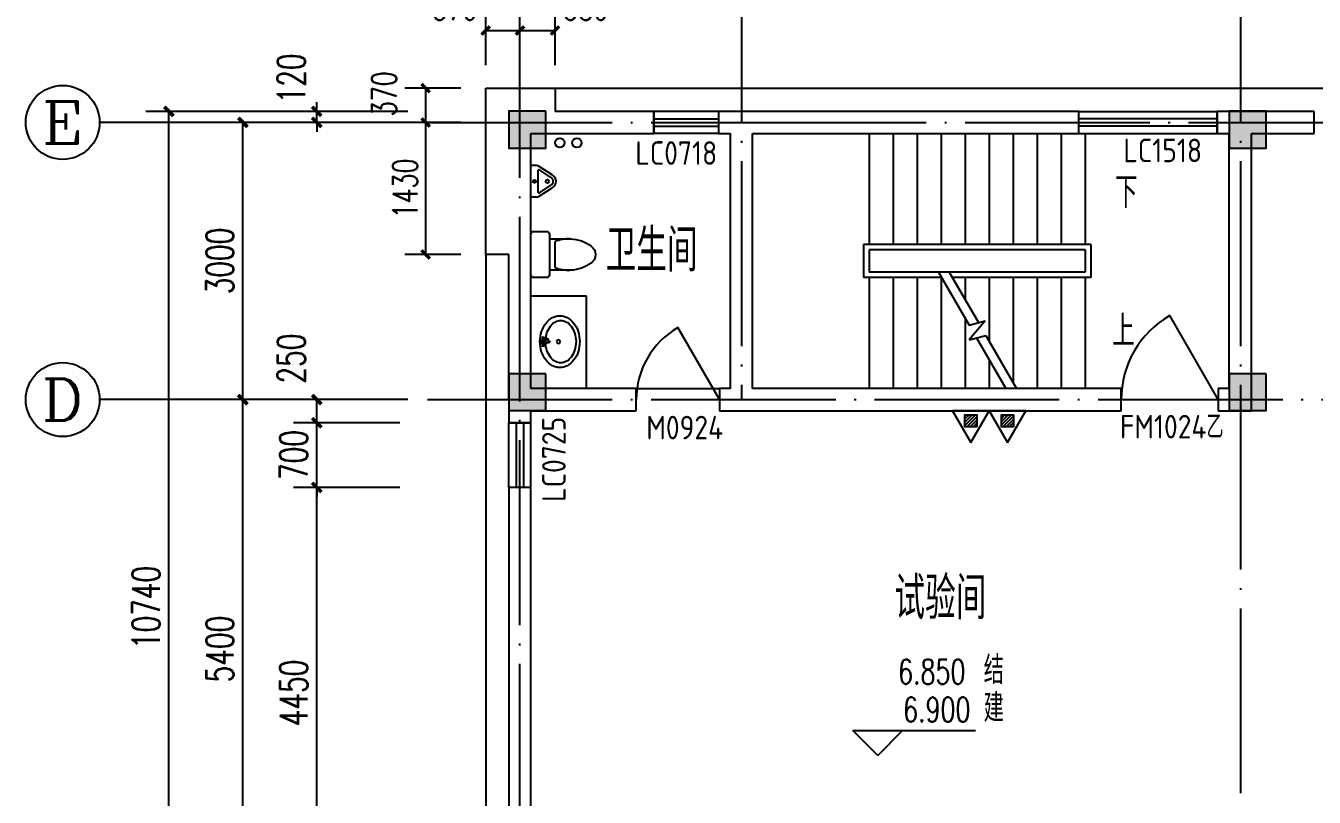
# Model space of a CAD drawing. Extents: x 79570 to 678837, y -1139230 to -612789.
# Drawn here: x 533683 to 547633, y -761975 to -753625 of the extents above; entities that cross this region are included whole.
import ezdxf
from ezdxf.enums import TextEntityAlignment as Align

# ---------------------------------------------------------------- set-up
doc = ezdxf.new("R2010")
doc.units = 0
doc.header["$LTSCALE"] = 1000
doc.header["$MEASUREMENT"] = 0
doc.linetypes.add('DOTE', pattern=[2.42, 2, -0.2, 0.02, -0.2])
for name, color, linetype in [('4', 4, 'Continuous'), ('A-平-楼梯.........FLOR-STAIR', 133, 'Continuous'), ('A-平-洁具.........FLOR-FIXTRR', 59, 'Continuous'), ('A-注-尺寸标注......ANNO-DIMS', 90, 'Continuous'), ('A-注-尺寸标注.....ANNO-DIMS', 90, 'Continuous'), ('A-注-尺寸标注01...ANNO-DIMS-01', 95, 'Continuous'), ('A-注-房间名称.....ANNO-ROOM', 161, 'Continuous'), ('A-注-门窗编号.....ANNO-DOWD', 81, 'Continuous'), ('A-立-线.18........ELEV-L.18', 153, 'Continuous'), ('A-通-墙............COMM-WALL', 50, 'Continuous'), ('A-通-结构剖线.....COMM-STRU-SECT', 20, 'Continuous'), ('A-通-轴线..........COMM-GRID', 27, 'DOTE'), ('A-通-门窗剖线......COMM-DRWD-SECT', 150, 'Continuous'), ('AXIS_TEXT', 7, 'Continuous'), ('DIM_ELEV', 3, 'Continuous'), ('DIM_SYMB', 3, 'Continuous'), ('PUB_TEXT', 7, 'Continuous'), ('水-EQUIP_灭火器', 7, 'Continuous'), ('水-VPIPE-污水', 2, 'Continuous'), ('水-VPIPE-给水', 3, 'Continuous'), ('结-柱-填充', 1, 'Continuous')]:
    doc.layers.add(name, color=color, linetype=linetype)
doc.styles.add('_TCH_AXIS', font='COMPLEX', dxfattribs={"bigfont": 'GBCBIG'})
doc.styles.add('_TCH_DIM', font='SIMPLEX', dxfattribs={"bigfont": 'GBCBIG'})
doc.styles.add('_TCH_DIM_T3', font='SIMPLEX', dxfattribs={"width": 0.705882, "bigfont": 'GBCBIG'})
doc.styles.add('COMPLEX', font='COMPLEX')
doc.styles.get("Standard").update_dxf_attribs({"font": 'gbenor.shx', "bigfont": 'gbcbig.shx'})
doc.dimstyles.new('_TCH_ARCH&&100', dxfattribs={"dimtxt": 297.5, "dimasz": 100, "dimexe": 250, "dimexo": 300, "dimgap": 100, "dimtad": 1, "dimdec": 0, "dimzin": 0, "dimdsep": 46, "dimtxsty": '_TCH_DIM_T3', "dimblk": 'ARCHTICK', "dimcen": 0.09, "dimclrt": 7, "dimazin": 2, "dimtfac": 1, "dimtdec": 0, "dimtix": 1, "dimtmove": 2, "dimatfit": 3, "dimfxl": 1, "dimtolj": 1, "dimtzin": 0, "dimarcsym": 0})
doc.dimstyles.new('_TCH_ARCH&&90', dxfattribs={"dimtxt": 267.75, "dimasz": 90, "dimexe": 225, "dimexo": 270, "dimgap": 90, "dimtad": 1, "dimdec": 0, "dimzin": 0, "dimdsep": 46, "dimtxsty": '_TCH_DIM_T3', "dimblk": 'ARCHTICK', "dimcen": 0.09, "dimclrt": 7, "dimazin": 2, "dimtfac": 1, "dimtdec": 0, "dimtix": 1, "dimtmove": 2, "dimatfit": 3, "dimfxl": 1, "dimtolj": 1, "dimtzin": 0, "dimarcsym": 0})

# ---------------------------------------------------------------- blocks, each defined once
blk = doc.blocks.new('$lvtry$00000219')
for p, q in [((-170, 0, 0), (170, 0, 0)), ((-170, -61, 0), (-170, 0, 0)), ((170, -61, 0), (170, 0, 0)), ((-162, -88, 0), (-69, -231, 0)), ((-124, -91, 0), (-43, -216, 0)), ((-116, -76, 0), (116, -76, 0)), ((43, -216, 0), (124, -91, 0)), ((69, -231, 0), (162, -88, 0))]:
    blk.add_line(p, q)
for centre, radius in [((0, -38, 0), 17.7), ((0, -177, 0), 20)]:
    blk.add_circle(centre, radius)
for centre, radius, start, end in [((-120, -61, 0), 50, 180, 213.0863), ((-116, -86, 0), 10, 90, 213.0863), ((116, -86, 0), 10, 326.9137, 90), ((120, -61, 0), 50, 326.9137, 0), ((0, -191, 0), 80, 210, 330), ((0, -191, 0), 50, 210, 330)]:
    blk.add_arc(centre, radius, start, end)
blk.add_point((0, -38, 0))
blk = doc.blocks.new('$lvtry$00000193')
for p, q in [((-17, -43, 0), (-17, -33, 0)), ((17, -43, 0), (17, -33, 0))]:
    blk.add_line(p, q)
at = {"elevation": 0}
blk.add_lwpolyline([(280, -215, 0.12431), (260, -136, 0.105707), (198, -63, 0.086941), (110, -17, 0.077137), (0, 0, 0.077137), (-110, -17, 0.086941), (-198, -63, 0.105707), (-260, -136, 0.12431), (-280, -215, 0.12431), (-260, -294, 0.105707), (-198, -367, 0.086941), (-110, -413, 0.077137), (0, -430, 0.077137), (110, -413, 0.086941), (198, -367, 0.105707), (260, -294, 0.12431)], format="xyb", close=True, dxfattribs=at)
blk.add_lwpolyline([(-25, -61, 0.056876), (-95, -75, 0.086941), (-168, -113, 0.105707), (-216, -170, 0.12431), (-230, -225, 0.12431), (-216, -280, 0.105707), (-168, -337, 0.086941), (-95, -375, 0.077137), (0, -390, 0.077137), (95, -375, 0.086941), (168, -337, 0.105707), (216, -280, 0.12431), (230, -225, 0.12431), (216, -170, 0.105707), (168, -113, 0.086941), (95, -75, 0.06676), (13, -60, 0.06676)], format="xyb", dxfattribs=at)
for centre, radius in [((0, -43, 0), 16.7), ((0, -200, 0), 20)]:
    blk.add_circle(centre, radius)
for centre, radius, start, end in [((-40, -34, 0), 10.1, 106.6096, 258.1648), ((-64, 234, 0), 259, 274.7069, 282.3732), ((-75, -213, 0), 173, 71.36, 79.1873), ((-29, -80, 0), 6.77, 155.344, 308.3224), ((-171, 19, 0), 166, 324.8411, 338.1337), ((-171, 19, 0), 170, 324.8411, 331.3523), ((-29, -80, 0), 3.37, 155.344, 308.3224), ((100, -194, 0), 170, 132.3141, 138.8253), ((100, -194, 0), 166, 125.5327, 138.8253), ((-12, -58, 0), 10.6, 201.8924, 261.774), ((0, -33, 0), 16.7, 0, 180), ((-381, -115, 0), 372, 2.3982, 6.7627), ((0, -96, 0), 9.9, 201.7837, 338.2163), ((64, 234, 0), 259, 257.6268, 265.2931), ((381, -115, 0), 372, 170.1008, 177.6018), ((75, -213, 0), 173, 100.8127, 110.4191), ((40, -34, 0), 10.1, 281.8352, 73.3904)]:
    blk.add_arc(centre, radius, start, end)
blk.add_point((0, -33, 0))
blk = doc.blocks.new('2ceng23')
at = {"layer": '结-柱-填充'}
h = blk.add_hatch(color=8, dxfattribs=at)
h.dxf.hatch_style = 1
h.paths.add_polyline_path([(557745, -702332), (557345, -702332), (557345, -702732), (557745, -702732)])
h = blk.add_hatch(color=8, dxfattribs=at)
h.dxf.hatch_style = 1
h.paths.add_polyline_path([(565545, -702332), (565145, -702332), (565145, -702732), (565545, -702732)])
h = blk.add_hatch(color=8, dxfattribs=at)
h.dxf.hatch_style = 1
h.paths.add_polyline_path([(568985, -702332), (568585, -702332), (568585, -702732), (568985, -702732)])
h = blk.add_hatch(color=8, dxfattribs=at)
h.dxf.hatch_style = 1
h.paths.add_polyline_path([(557745, -705172), (557345, -705172), (557345, -705572), (557745, -705572)])
h = blk.add_hatch(color=8, dxfattribs=at)
h.dxf.hatch_style = 1
h.paths.add_polyline_path([(565545, -705172), (565145, -705172), (565145, -705572), (565545, -705572)])
h = blk.add_hatch(color=8, dxfattribs=at)
h.dxf.hatch_style = 1
h.paths.add_polyline_path([(568985, -705172), (568585, -705172), (568585, -705572), (568985, -705572)])
h = blk.add_hatch(color=8, dxfattribs=at)
h.dxf.hatch_style = 1
h.paths.add_polyline_path([(568985, -709772), (568585, -709772), (568585, -710172), (568985, -710172)])
h = blk.add_hatch(color=8, dxfattribs=at)
h.dxf.hatch_style = 1
h.paths.add_polyline_path([(565385, -709932), (564985, -709932), (564985, -710972), (565385, -710972)])
h = blk.add_hatch(color=8, dxfattribs=at)
h.dxf.hatch_style = 1
h.paths.add_polyline_path([(557745, -710572), (557345, -710572), (557345, -710972), (557745, -710972)])
h = blk.add_hatch(color=8, dxfattribs=at)
h.dxf.hatch_style = 1
h.paths.add_polyline_path([(557745, -712672), (557345, -712672), (557345, -713072), (557745, -713072)])
h = blk.add_hatch(color=8, dxfattribs=at)
h.dxf.hatch_style = 1
h.paths.add_polyline_path([(565385, -712672), (564985, -712672), (564985, -713072), (565385, -713072)])
at = {"layer": 'A-通-结构剖线.....COMM-STRU-SECT'}
for points in [[(557745, -702332), (557345, -702332), (557345, -702732), (557745, -702732)], [(565545, -702332), (565145, -702332), (565145, -702732), (565545, -702732)], [(568985, -702332), (568585, -702332), (568585, -702732), (568985, -702732)], [(557745, -705172), (557345, -705172), (557345, -705572), (557745, -705572)], [(565545, -705172), (565145, -705172), (565145, -705572), (565545, -705572)], [(568985, -705172), (568585, -705172), (568585, -705572), (568985, -705572)], [(568985, -709772), (568585, -709772), (568585, -710172), (568985, -710172)], [(565385, -709932), (564985, -709932), (564985, -710972), (565385, -710972)], [(557745, -710572), (557345, -710572), (557345, -710972), (557745, -710972)], [(557745, -712672), (557345, -712672), (557345, -713072), (557745, -713072)], [(565385, -712672), (564985, -712672), (564985, -713072), (565385, -713072)]]:
    blk.add_lwpolyline(points, close=True, dxfattribs=at)
blk = doc.blocks.new('$TwtSys$00000546')
h = blk.add_hatch()
h.set_pattern_fill('ANSI31', color=256, scale=200, style=0)
h.set_pattern_definition([(45, (-38543.802, -6670.83), (-17.67767, 17.67767), [])])
h.paths.add_polyline_path([(-65, 174), (65, 174), (65, 44), (-65, 44)])
for points in [[(0, 344), (-198, 0), (198, 0)], [(-65, 174), (65, 174), (65, 44), (-65, 44)]]:
    blk.add_lwpolyline(points, close=True)
blk = doc.blocks.new('3rt')
at = {"layer": '水-VPIPE-污水'}
blk.add_circle((539465, -754891), 50, dxfattribs=at)
at = {"layer": '水-VPIPE-给水'}
blk.add_circle((539650, -754891), 50, dxfattribs=at)
at = {"layer": '水-EQUIP_灭火器', "rotation": 180}
for p in [(543915, -757791), (544311, -757791)]:
    blk.add_blockref('$TwtSys$00000546', p, dxfattribs=at)
blk = doc.blocks.new('$TCHSYS$WIN2D')
for p, q in [((-0.5, 0.5), (0.5, 0.5)), ((-0.5, 0.5), (-0.5, -0.5)), ((0.5, 0.5), (0.5, -0.5)), ((0.5, 0.1667), (-0.5, 0.1667)), ((0.5, -0.1667), (-0.5, -0.1667)), ((-0.5, -0.5), (0.5, -0.5))]:
    blk.add_line(p, q)
blk = doc.blocks.new('$DorLib2D$00000228')
at = {"color": 0}
blk.add_line((0.5, 0), (0, 0.866), dxfattribs=at)
blk.add_arc((0.5, 0), 1, 120, 180, dxfattribs=at)
blk = doc.blocks.new('_ArchTick')
at = {"color": 0, "linetype": 'ByBlock', "const_width": 0.4}
blk.add_lwpolyline([(-0.5, -0.5), (0.5, 0.5)], dxfattribs=at)
blk = doc.blocks.new('*D2547')
at = {"layer": 'A-注-尺寸标注......ANNO-DIMS', "color": 0, "lineweight": -2, "transparency": 16777216}
for p, q in [((537820, -754671), (535783, -754671)), ((536033, -757671), (536033, -754671)), ((537820, -757671), (535783, -757671))]:
    blk.add_line(p, q, dxfattribs=at)
at = {"layer": 'Defpoints', "color": 0, "transparency": 16777216}
for p in [(536033, -754671), (538120, -754671), (538120, -757671)]:
    blk.add_point(p, dxfattribs=at)
at = {"layer": 'A-注-尺寸标注......ANNO-DIMS', "color": 0, "lineweight": -2, "transparency": 16777216, "xscale": 100, "yscale": 100, "zscale": 100}
for p, rotation in [((536033, -754671), 90), ((536033, -757671), 270)]:
    blk.add_blockref('_ArchTick', p, dxfattribs=dict(at, rotation=rotation))
at = {"layer": 'A-注-尺寸标注......ANNO-DIMS', "color": 7, "transparency": 16777216, "insert": (535784, -756171), "char_height": 297.5, "attachment_point": 5, "rotation": 90, "style": '_TCH_DIM_T3'}
blk.add_mtext('\\A1;3000', dxfattribs=at)
blk = doc.blocks.new('*D2548')
at = {"layer": 'A-注-尺寸标注......ANNO-DIMS', "color": 0, "lineweight": -2, "transparency": 16777216}
for p, q in [((537820, -757671), (535783, -757671)), ((536033, -763071), (536033, -757671)), ((537820, -763071), (535783, -763071))]:
    blk.add_line(p, q, dxfattribs=at)
at = {"layer": 'Defpoints', "color": 0, "transparency": 16777216}
for p in [(536033, -757671), (538120, -757671), (538120, -763071)]:
    blk.add_point(p, dxfattribs=at)
at = {"layer": 'A-注-尺寸标注......ANNO-DIMS', "color": 0, "lineweight": -2, "transparency": 16777216, "xscale": 100, "yscale": 100, "zscale": 100}
for p, rotation in [((536033, -757671), 90), ((536033, -763071), 270)]:
    blk.add_blockref('_ArchTick', p, dxfattribs=dict(at, rotation=rotation))
at = {"layer": 'A-注-尺寸标注......ANNO-DIMS', "color": 7, "transparency": 16777216, "insert": (535784, -760371), "char_height": 297.5, "attachment_point": 5, "rotation": 90, "style": '_TCH_DIM_T3'}
blk.add_mtext('\\A1;5400', dxfattribs=at)
blk = doc.blocks.new('*D2550')
at = {"layer": 'A-注-尺寸标注......ANNO-DIMS', "color": 0, "lineweight": -2, "transparency": 16777216}
for p, q in [((537820, -754551), (534983, -754551)), ((535233, -765291), (535233, -754551)), ((537820, -765291), (534983, -765291))]:
    blk.add_line(p, q, dxfattribs=at)
at = {"layer": 'Defpoints', "color": 0, "transparency": 16777216}
for p in [(535233, -754551), (538120, -754551), (538120, -765291)]:
    blk.add_point(p, dxfattribs=at)
at = {"layer": 'A-注-尺寸标注......ANNO-DIMS', "color": 0, "lineweight": -2, "transparency": 16777216, "xscale": 100, "yscale": 100, "zscale": 100}
for p, rotation in [((535233, -754551), 90), ((535233, -765291), 270)]:
    blk.add_blockref('_ArchTick', p, dxfattribs=dict(at, rotation=rotation))
at = {"layer": 'A-注-尺寸标注......ANNO-DIMS', "color": 7, "transparency": 16777216, "insert": (534984, -759921), "char_height": 297.5, "attachment_point": 5, "rotation": 90, "style": '_TCH_DIM_T3'}
blk.add_mtext('\\A1;10740', dxfattribs=at)
blk = doc.blocks.new('_AXISO')
blk.add_circle((0, 0), 0.5)
at = {"layer": 'AXIS_TEXT', "style": 'COMPLEX', "width": 1.041667}
blk.add_attdef('A', text='', height=0.56, dxfattribs=at).set_placement((-0.25, -0.28), (0.25, -0.28), align=Align.FIT)
blk = doc.blocks.new('*D2582')
at = {"layer": 'A-注-尺寸标注01...ANNO-DIMS-01', "color": 0, "lineweight": -2, "transparency": 16777216}
for p, q in [((537733, -758621), (536583, -758621)), ((536833, -763071), (536833, -758621)), ((537733, -763071), (536583, -763071))]:
    blk.add_line(p, q, dxfattribs=at)
at = {"layer": 'Defpoints', "color": 0, "transparency": 16777216}
for p in [(536833, -758621), (538033, -758621), (538033, -763071)]:
    blk.add_point(p, dxfattribs=at)
at = {"layer": 'A-注-尺寸标注01...ANNO-DIMS-01', "color": 0, "lineweight": -2, "transparency": 16777216, "xscale": 100, "yscale": 100, "zscale": 100}
for p, rotation in [((536833, -758621), 90), ((536833, -763071), 270)]:
    blk.add_blockref('_ArchTick', p, dxfattribs=dict(at, rotation=rotation))
at = {"layer": 'A-注-尺寸标注01...ANNO-DIMS-01', "color": 7, "transparency": 16777216, "insert": (536584, -760846), "char_height": 297.5, "attachment_point": 5, "rotation": 90, "style": '_TCH_DIM_T3'}
blk.add_mtext('\\A1;4450', dxfattribs=at)
blk = doc.blocks.new('*D2583')
at = {"layer": 'A-注-尺寸标注01...ANNO-DIMS-01', "color": 0, "lineweight": -2, "transparency": 16777216}
for p, q in [((536833, -757921), (536833, -757821)), ((537733, -757921), (536583, -757921)), ((536833, -758621), (536833, -757921)), ((537733, -758621), (536583, -758621)), ((536833, -758621), (536833, -758721))]:
    blk.add_line(p, q, dxfattribs=at)
at = {"layer": 'Defpoints', "color": 0, "transparency": 16777216}
for p in [(536833, -757921), (538033, -757921), (538033, -758621)]:
    blk.add_point(p, dxfattribs=at)
at = {"layer": 'A-注-尺寸标注01...ANNO-DIMS-01', "color": 0, "lineweight": -2, "transparency": 16777216, "xscale": 100, "yscale": 100, "zscale": 100}
for p, rotation in [((536833, -757921), 270), ((536833, -758621), 90)]:
    blk.add_blockref('_ArchTick', p, dxfattribs=dict(at, rotation=rotation))
at = {"layer": 'A-注-尺寸标注01...ANNO-DIMS-01', "color": 7, "transparency": 16777216, "insert": (536584, -758271), "char_height": 297.5, "attachment_point": 5, "rotation": 90, "style": '_TCH_DIM_T3'}
blk.add_mtext('\\A1;700', dxfattribs=at)
blk = doc.blocks.new('*D2584')
at = {"layer": 'A-注-尺寸标注01...ANNO-DIMS-01', "color": 0, "lineweight": -2, "transparency": 16777216}
for p, q in [((537733, -757671), (536583, -757671)), ((536833, -757921), (536833, -757671)), ((537733, -757921), (536583, -757921))]:
    blk.add_line(p, q, dxfattribs=at)
at = {"layer": 'Defpoints', "color": 0, "transparency": 16777216}
for p in [(536833, -757671), (538033, -757671), (538033, -757921)]:
    blk.add_point(p, dxfattribs=at)
at = {"layer": 'A-注-尺寸标注01...ANNO-DIMS-01', "color": 0, "lineweight": -2, "transparency": 16777216, "xscale": 100, "yscale": 100, "zscale": 100}
for p, rotation in [((536833, -757671), 90), ((536833, -757921), 270)]:
    blk.add_blockref('_ArchTick', p, dxfattribs=dict(at, rotation=rotation))
at = {"layer": 'A-注-尺寸标注01...ANNO-DIMS-01', "color": 7, "transparency": 16777216, "insert": (536558, -757227), "char_height": 297.5, "attachment_point": 5, "rotation": 90, "style": '_TCH_DIM_T3'}
blk.add_mtext('\\A1;250', dxfattribs=at)
blk = doc.blocks.new('*D2591')
at = {"layer": 'A-注-尺寸标注01...ANNO-DIMS-01', "color": 0, "lineweight": -2, "transparency": 16777216}
for p, q in [((537820, -754551), (536583, -754551)), ((536833, -754551), (536833, -754451)), ((536833, -754671), (536833, -754551)), ((537820, -754671), (536583, -754671)), ((536833, -754671), (536833, -754771))]:
    blk.add_line(p, q, dxfattribs=at)
at = {"layer": 'Defpoints', "color": 0, "transparency": 16777216}
for p in [(536833, -754551), (538120, -754551), (538120, -754671)]:
    blk.add_point(p, dxfattribs=at)
at = {"layer": 'A-注-尺寸标注01...ANNO-DIMS-01', "color": 0, "lineweight": -2, "transparency": 16777216, "xscale": 100, "yscale": 100, "zscale": 100}
for p, rotation in [((536833, -754551), 270), ((536833, -754671), 90)]:
    blk.add_blockref('_ArchTick', p, dxfattribs=dict(at, rotation=rotation))
at = {"layer": 'A-注-尺寸标注01...ANNO-DIMS-01', "color": 7, "transparency": 16777216, "insert": (536558, -754195), "char_height": 297.5, "attachment_point": 5, "rotation": 90, "style": '_TCH_DIM_T3'}
blk.add_mtext('\\A1;120', dxfattribs=at)
blk = doc.blocks.new('*D2600')
at = {"layer": 'A-注-尺寸标注01...ANNO-DIMS-01', "color": 0, "lineweight": -2, "transparency": 16777216}
for p, q in [((538393, -754671), (537788, -754671)), ((538013, -756101), (538013, -754671)), ((538393, -756101), (537788, -756101))]:
    blk.add_line(p, q, dxfattribs=at)
at = {"layer": 'Defpoints', "color": 0, "transparency": 16777216}
for p in [(538013, -754671), (538663, -754671), (538663, -756101)]:
    blk.add_point(p, dxfattribs=at)
at = {"layer": 'A-注-尺寸标注01...ANNO-DIMS-01', "color": 0, "lineweight": -2, "transparency": 16777216, "xscale": 90, "yscale": 90, "zscale": 90}
for p, rotation in [((538013, -754671), 90), ((538013, -756101), 270)]:
    blk.add_blockref('_ArchTick', p, dxfattribs=dict(at, rotation=rotation))
at = {"layer": 'A-注-尺寸标注01...ANNO-DIMS-01', "color": 7, "transparency": 16777216, "insert": (537790, -755386), "char_height": 267.8, "attachment_point": 5, "rotation": 90, "style": '_TCH_DIM_T3'}
blk.add_mtext('\\A1;1430', dxfattribs=at)
blk = doc.blocks.new('*D2601')
at = {"layer": 'A-注-尺寸标注01...ANNO-DIMS-01', "color": 0, "lineweight": -2, "transparency": 16777216}
for p, q in [((538393, -754301), (537788, -754301)), ((538013, -754671), (538013, -754301)), ((538393, -754671), (537788, -754671))]:
    blk.add_line(p, q, dxfattribs=at)
at = {"layer": 'Defpoints', "color": 0, "transparency": 16777216}
for p in [(538013, -754301), (538663, -754301), (538663, -754671)]:
    blk.add_point(p, dxfattribs=at)
at = {"layer": 'A-注-尺寸标注01...ANNO-DIMS-01', "color": 0, "lineweight": -2, "transparency": 16777216, "xscale": 90, "yscale": 90, "zscale": 90}
for p, rotation in [((538013, -754301), 90), ((538013, -754671), 270)]:
    blk.add_blockref('_ArchTick', p, dxfattribs=dict(at, rotation=rotation))
at = {"layer": 'A-注-尺寸标注01...ANNO-DIMS-01', "color": 7, "transparency": 16777216, "insert": (537562, -754361), "char_height": 267.8, "attachment_point": 5, "rotation": 90, "style": '_TCH_DIM_T3'}
blk.add_mtext('\\A1;370', dxfattribs=at)
blk = doc.blocks.new('*D2602')
at = {"layer": 'A-注-尺寸标注01...ANNO-DIMS-01', "color": 0, "lineweight": -2, "transparency": 16777216}
for p, q in [((538663, -754052), (538663, -753451)), ((539033, -754052), (539033, -753451)), ((538663, -753676), (539033, -753676))]:
    blk.add_line(p, q, dxfattribs=at)
at = {"layer": 'Defpoints', "color": 0, "transparency": 16777216}
for p in [(539033, -753676), (538663, -754322), (539033, -754322)]:
    blk.add_point(p, dxfattribs=at)
at = {"layer": 'A-注-尺寸标注01...ANNO-DIMS-01', "color": 0, "lineweight": -2, "transparency": 16777216, "xscale": 90, "yscale": 90, "zscale": 90, "rotation": 180}
blk.add_blockref('_ArchTick', (538663, -753676), dxfattribs=at)
at = {"layer": 'A-注-尺寸标注01...ANNO-DIMS-01', "color": 0, "lineweight": -2, "transparency": 16777216, "xscale": 90, "yscale": 90, "zscale": 90}
blk.add_blockref('_ArchTick', (539033, -753676), dxfattribs=at)
at = {"layer": 'A-注-尺寸标注01...ANNO-DIMS-01', "color": 7, "transparency": 16777216, "insert": (538330, -753429), "char_height": 267.8, "attachment_point": 5, "style": '_TCH_DIM_T3'}
blk.add_mtext('\\A1;370', dxfattribs=at)
blk = doc.blocks.new('*D2603')
at = {"layer": 'A-注-尺寸标注01...ANNO-DIMS-01', "color": 0, "lineweight": -2, "transparency": 16777216}
for p, q in [((539033, -754052), (539033, -753451)), ((539413, -754052), (539413, -753451)), ((539033, -753676), (539413, -753676))]:
    blk.add_line(p, q, dxfattribs=at)
at = {"layer": 'Defpoints', "color": 0, "transparency": 16777216}
for p in [(539413, -753676), (539033, -754322), (539413, -754322)]:
    blk.add_point(p, dxfattribs=at)
at = {"layer": 'A-注-尺寸标注01...ANNO-DIMS-01', "color": 0, "lineweight": -2, "transparency": 16777216, "xscale": 90, "yscale": 90, "zscale": 90, "rotation": 180}
blk.add_blockref('_ArchTick', (539033, -753676), dxfattribs=at)
at = {"layer": 'A-注-尺寸标注01...ANNO-DIMS-01', "color": 0, "lineweight": -2, "transparency": 16777216, "xscale": 90, "yscale": 90, "zscale": 90}
blk.add_blockref('_ArchTick', (539413, -753676), dxfattribs=at)
at = {"layer": 'A-注-尺寸标注01...ANNO-DIMS-01', "color": 7, "transparency": 16777216, "insert": (539746, -753429), "char_height": 267.8, "attachment_point": 5, "style": '_TCH_DIM_T3'}
blk.add_mtext('\\A1;380', dxfattribs=at)

msp = doc.modelspace()

# ---------------------------------------------------------------- linework, layer by layer
at = {"layer": 'A-平-楼梯.........FLOR-STAIR'}
for p, q in [((542812.9, -754790.9), (542812.9, -755990.9)), ((543072.9, -754790.9), (543072.9, -755990.9)), ((543332.9, -754790.9), (543332.9, -755990.9)), ((543592.9, -754790.9), (543592.9, -755990.9)), ((543852.9, -754790.9), (543852.9, -755990.9)), ((544112.9, -754790.9), (544112.9, -755990.9)), ((544372.9, -754790.9), (544372.9, -755990.9)), ((544632.9, -754790.9), (544632.9, -755990.9)), ((544892.9, -754790.9), (544892.9, -755990.9)), ((545152.9, -754790.9), (545152.9, -755990.9)), ((542752.9, -755990.9), (542752.9, -756350.9)), ((545212.9, -755990.9), (542752.9, -755990.9)), ((545152.9, -756050.9), (542812.9, -756050.9)), ((542812.9, -756050.9), (542812.9, -756290.9)), ((545152.9, -756050.9), (545152.9, -756290.9)), ((545212.9, -755990.9), (545212.9, -756350.9)), ((543600.7, -756350.9), (542752.9, -756350.9)), ((545152.9, -756290.9), (542812.9, -756290.9)), ((542812.9, -756350.9), (542812.9, -757550.9)), ((543072.9, -756350.9), (543072.9, -757550.9)), ((543332.9, -756350.9), (543332.9, -757550.9)), ((543566.1, -756290.9), (543897, -756864.1)), ((543592.9, -756337.4), (543592.9, -757550.9)), ((543681.6, -756290.9), (543997, -756837.3)), ((545212.9, -756350.9), (543716.2, -756350.9)), ((543852.9, -756350.9), (543852.9, -756587.7)), ((544112.9, -756350.9), (544112.9, -757038)), ((544372.9, -756350.9), (544372.9, -757488.4)), ((544632.9, -756350.9), (544632.9, -757550.9)), ((544892.9, -756350.9), (544892.9, -757550.9)), ((545152.9, -756350.9), (545152.9, -757550.9)), ((543852.9, -756787.7), (543852.9, -757550.9)), ((544069.3, -756817.9), (543896.5, -757023.9)), ((543897, -756864.1), (544069.3, -756817.9)), ((543896.5, -757023.9), (544076.9, -756975.6)), ((543976.9, -757002.4), (544293.5, -757550.9)), ((544076.9, -756975.6), (544409, -757550.9)), ((544112.9, -757238), (544112.9, -757550.9))]:
    msp.add_line(p, q, dxfattribs=at)
at = {"layer": 'A-平-洁具.........FLOR-FIXTRR'}
for p, q in [((539352.9, -755931.2), (539352.9, -756270.7)), ((539413.3, -756240.7), (539413.3, -755961.2)), ((539752.9, -756550.9), (539152.9, -756550.9)), ((539752.9, -757550.9), (539752.9, -756550.9))]:
    msp.add_line(p, q, dxfattribs=at)
msp.add_lwpolyline([(539803, -756009.3, -0.5378722), (539803, -756192.5, -0.1499469), (539583.3, -756270.7), (539352.9, -756270.7), (539352.9, -756320.9, -0.4142136), (539322.9, -756350.9), (539182.9, -756350.9, -0.4142136), (539152.9, -756320.9), (539152.9, -755880.9, -0.4142136), (539182.9, -755850.9), (539322.9, -755850.9, -0.4142136), (539352.9, -755880.9), (539352.9, -755931.2), (539583.3, -755931.2, -0.1499469)], format="xyb", close=True, dxfattribs=at)
for centre, start, end in [((539565.7, -756328.3), 88.52747, 112.54952), ((539565.7, -755873.5), 247.45048, 271.36607)]:
    msp.add_arc(centre, 397.5, start, end, dxfattribs=at)
at = {"layer": 'A-注-尺寸标注.....ANNO-DIMS'}
for p, q in [((536507.2, -754670.9), (534482.9, -754670.9)), ((536507.2, -757670.9), (534482.9, -757670.9))]:
    msp.add_line(p, q, dxfattribs=at)
at = {"layer": 'A-立-线.18........ELEV-L.18'}
for p, q in [((539412.9, -754300.9), (549132.9, -754300.9)), ((538662.9, -756100.9), (538662.9, -764790.9))]:
    msp.add_line(p, q, dxfattribs=at)
at = {"layer": 'A-通-墙............COMM-WALL'}
for p, q in [((538662.9, -754300.9), (539412.9, -754300.9)), ((538662.9, -756100.9), (538662.9, -754300.9)), ((539412.9, -754300.9), (539412.9, -754550.9)), ((540482.9, -754550.9), (539412.9, -754550.9)), ((540482.9, -754790.9), (540482.9, -754550.9)), ((541432.9, -754550.9), (541182.9, -754550.9)), ((541182.9, -754550.9), (541182.9, -754790.9)), ((545082.9, -754550.9), (541432.9, -754550.9)), ((545082.9, -754790.9), (545082.9, -754550.9)), ((546832.9, -754550.9), (546582.9, -754550.9)), ((546582.9, -754550.9), (546582.9, -754790.9)), ((547632.9, -754550.9), (546832.9, -754550.9)), ((547632.9, -754790.9), (547632.9, -754550.9)), ((539152.9, -754790.9), (539412.9, -754790.9)), ((539152.9, -756100.9), (539152.9, -754790.9)), ((539412.9, -754790.9), (540482.9, -754790.9)), ((541182.9, -754790.9), (541312.9, -754790.9)), ((541312.9, -757550.9), (541312.9, -754790.9)), ((541552.9, -757550.9), (541552.9, -754790.9)), ((541552.9, -754790.9), (545082.9, -754790.9)), ((546582.9, -754790.9), (546712.9, -754790.9)), ((546712.9, -757550.9), (546712.9, -754790.9)), ((546952.9, -757790.9), (546952.9, -754790.9)), ((546952.9, -754790.9), (547632.9, -754790.9)), ((538912.9, -756100.9), (538662.9, -756100.9)), ((538912.9, -757670.9), (538912.9, -756100.9)), ((539152.9, -757550.9), (539152.9, -756100.9)), ((540292.9, -757550.9), (539152.9, -757550.9)), ((540292.9, -757790.9), (540292.9, -757550.9)), ((541312.9, -757550.9), (541192.9, -757550.9)), ((541192.9, -757550.9), (541192.9, -757790.9)), ((545542.9, -757550.9), (541552.9, -757550.9)), ((545542.9, -757790.9), (545542.9, -757550.9)), ((546712.9, -757550.9), (546592.9, -757550.9)), ((546592.9, -757550.9), (546592.9, -757790.9)), ((538912.9, -757670.9), (538912.9, -757920.9)), ((539152.9, -757920.9), (539152.9, -757790.9)), ((539152.9, -757790.9), (540292.9, -757790.9)), ((541192.9, -757790.9), (541432.9, -757790.9)), ((541432.9, -757790.9), (545542.9, -757790.9)), ((546592.9, -757790.9), (546952.9, -757790.9)), ((538912.9, -757920.9), (539152.9, -757920.9)), ((539152.9, -758620.9), (538912.9, -758620.9)), ((538912.9, -758620.9), (538912.9, -763190.9)), ((539152.9, -763190.9), (539152.9, -758620.9))]:
    msp.add_line(p, q, dxfattribs=at)
at = {"layer": 'A-通-轴线..........COMM-GRID'}
for p, q in [((539032.9, -767370.9), (539032.9, -752670.9)), ((541432.9, -752670.9), (541432.9, -757670.9)), ((546832.9, -752670.9), (546832.9, -767370.9)), ((538032.9, -754670.9), (541432.9, -754670.9)), ((541432.9, -754670.9), (551432.9, -754670.9)), ((538032.9, -757670.9), (551432.9, -757670.9))]:
    msp.add_line(p, q, dxfattribs=at)
at = {"layer": 'A-通-门窗剖线......COMM-DRWD-SECT'}
msp.add_line((540292.9, -757550.9), (541192.9, -757550.9), dxfattribs=at)
at = {"layer": 'DIM_ELEV'}
for p, q in [((542906.3, -761523.9), (542636.3, -761253.9)), ((542636.3, -761253.9), (543964.3, -761253.9)), ((542906.3, -761523.9), (543176.3, -761253.9))]:
    msp.add_line(p, q, dxfattribs=at)
at = {"layer": 'DIM_SYMB'}
for points in [[(545370.4, -755420.9, 0, 0, 0), (542298.1, -755420.9, 0, 0, 0), (542298.1, -756920.9, 0, 0, 0), (543456.4, -756920.9, 80, 0, 0), (543756.4, -756920.9, 0, 0, 0)], [(545340.7, -756920.9, 0, 0, 0), (544412.9, -756920.9, 80, 0, 0), (544112.9, -756920.9, 0, 0, 0)]]:
    msp.add_lwpolyline(points, format="xyseb", dxfattribs=at)

# ---------------------------------------------------------------- block references
msp.add_blockref('3rt', (0, 0))
at = {"layer": '4'}
msp.add_blockref('2ceng23', (-18431.9, -52218.5), dxfattribs=at)
at = {"layer": 'A-平-洁具.........FLOR-FIXTRR', "xscale": -1, "yscale": -1, "rotation": 270}
msp.add_blockref('$lvtry$00000219', (539152.9, -755308.4, 0), dxfattribs=at)
at = {"layer": 'A-平-洁具.........FLOR-FIXTRR', "yscale": -1, "rotation": 269.9999999999999}
msp.add_blockref('$lvtry$00000193', (539250.4, -757043.8, 0), dxfattribs=at)
at = {"layer": 'A-注-尺寸标注.....ANNO-DIMS'}
ref = msp.add_blockref('_AXISO', (534082.9, -754670.9), dxfattribs=dict(at, xscale=800, yscale=800, zscale=800))
ref.add_attrib('A', 'E', dxfattribs={"layer": 'AXIS_TEXT', "height": 452.5, "style": '_TCH_AXIS', "width": 1.3125}).set_placement((533856.6, -754897.2), (534309.2, -754897.2), align=Align.FIT)
ref = msp.add_blockref('_AXISO', (534082.9, -757670.9), dxfattribs=dict(at, xscale=800, yscale=800, zscale=800))
ref.add_attrib('A', 'D', dxfattribs={"layer": 'AXIS_TEXT', "height": 452.5, "style": '_TCH_AXIS', "width": 1.235294}).set_placement((533856.6, -757897.2), (534309.2, -757897.2), align=Align.FIT)
at = {"layer": 'A-通-门窗剖线......COMM-DRWD-SECT', "zscale": 240}
for name, p, xscale, yscale, rotation in [('$TCHSYS$WIN2D', (540832.9, -754670.9), -700, 240, 359.9999999999603), ('$TCHSYS$WIN2D', (545832.9, -754670.9), 1500, -240, 359.9999999999965), ('$DorLib2D$00000228', (546067.9, -757670.9), 1050, 1050, 359.9999999999876), ('$DorLib2D$00000228', (540742.9, -757670.9), 900, 900, 4.168816632075324e-11), ('$TCHSYS$WIN2D', (539032.9, -758270.9), 700, -240, 90)]:
    msp.add_blockref(name, p, dxfattribs=dict(at, xscale=xscale, yscale=yscale, rotation=rotation))

# ---------------------------------------------------------------- texts
at = {"layer": 'A-注-房间名称.....ANNO-ROOM', "style": '_TCH_DIM'}
for s, p in [('卫生间', (539961.5, -756285.1)), ('试验间', (543087.9, -760049.2))]:
    msp.add_text(s, height=460.8, dxfattribs=at).set_placement(p)
at = {"layer": 'A-注-门窗编号.....ANNO-DOWD'}
for s, p in [('LC0718', (540282.6, -755129.5)), ('LC1518', (545566.5, -755101.1)), ('M0924', (540401.2, -758101.1)), ('FM1024乙', (545529.7, -758091.6))]:
    msp.add_text(s, height=255, dxfattribs=at).set_placement(p)
msp.add_text('LC0725', height=255, rotation=90, dxfattribs=at).set_placement((539528.5, -758777.6))
at = {"layer": 'PUB_TEXT', "style": '_TCH_DIM'}
for s, height, p in [('下', 337.6, (545475.4, -755595.9)), ('上', 337.6, (545445.7, -757095.9)), ('结', 303.8, (544054.3, -760749.9)), ('建', 303.8, (544054.3, -761159.4))]:
    msp.add_text(s, height=height, dxfattribs=at).set_placement(p)
at = {"layer": 'PUB_TEXT', "style": '_TCH_DIM', "width": 0.705882}
for s, p in [('6.850', (543127.3, -760749.9)), ('6.900', (543181.3, -761159.4))]:
    msp.add_text(s, height=267.75, dxfattribs=at).set_placement(p)

# ---------------------------------------------------------------- dimensions: what is measured, and where the dimension line sits
at = {"layer": 'A-注-尺寸标注......ANNO-DIMS'}
for p1, p2, distance, picture, middle in [((538119.5, -765290.9), (538119.5, -754550.9), 2886.6, '*D2550', (534984.2, -759920.9)), ((538119.5, -757670.9), (538119.5, -754670.9), 2086.6, '*D2547', (535784.2, -756170.9)), ((538119.5, -763070.9), (538119.5, -757670.9), 2086.6, '*D2548', (535784.2, -760370.9))]:
    dim = msp.add_aligned_dim(p1=p1, p2=p2, distance=distance, dimstyle='_TCH_ARCH&&100', dxfattribs=at)
    dim.commit()
    dim.dimension.update_dxf_attribs({"geometry": picture, "text_midpoint": middle})
at = {"layer": 'A-注-尺寸标注01...ANNO-DIMS-01'}
for base, p1, p2, angle, dimstyle, picture, middle in [((539032.9, -753676.4), (538662.9, -754322), (539032.9, -754322), 0, '_TCH_ARCH&&90', '*D2602', (538329.9, -753428.9)), ((539412.9, -753676.4), (539032.9, -754322), (539412.9, -754322), 0, '_TCH_ARCH&&90', '*D2603', (539745.9, -753428.9)), ((536832.9, -754550.9), (538119.5, -754670.9), (538119.5, -754550.9), 90, '_TCH_ARCH&&100', '*D2591', (536557.9, -754195.1)), ((538013.4, -754300.9), (538662.9, -754670.9), (538662.9, -754300.9), 90, '_TCH_ARCH&&90', '*D2601', (537562, -754361.5)), ((536832.9, -757670.9), (538032.9, -757920.9), (538032.9, -757670.9), 90, '_TCH_ARCH&&100', '*D2584', (536557.9, -757227.4))]:
    dim = msp.add_linear_dim(base=base, p1=p1, p2=p2, angle=angle, dimstyle=dimstyle, dxfattribs=at)
    dim.commit()
    dim.dimension.update_dxf_attribs({"geometry": picture, "text_midpoint": middle, "dimtype": 161})
for p1, p2, distance, dimstyle, picture, middle in [((538662.9, -756100.9), (538662.9, -754670.9), 649.5, '_TCH_ARCH&&90', '*D2600', (537789.6, -755385.9)), ((538032.9, -758620.9), (538032.9, -757920.9), 1200, '_TCH_ARCH&&100', '*D2583', (536584.2, -758270.9)), ((538032.9, -763070.9), (538032.9, -758620.9), 1200, '_TCH_ARCH&&100', '*D2582', (536584.2, -760845.9))]:
    dim = msp.add_aligned_dim(p1=p1, p2=p2, distance=distance, dimstyle=dimstyle, dxfattribs=at)
    dim.commit()
    dim.dimension.update_dxf_attribs({"geometry": picture, "text_midpoint": middle})

doc.saveas('drawing.dxf')
